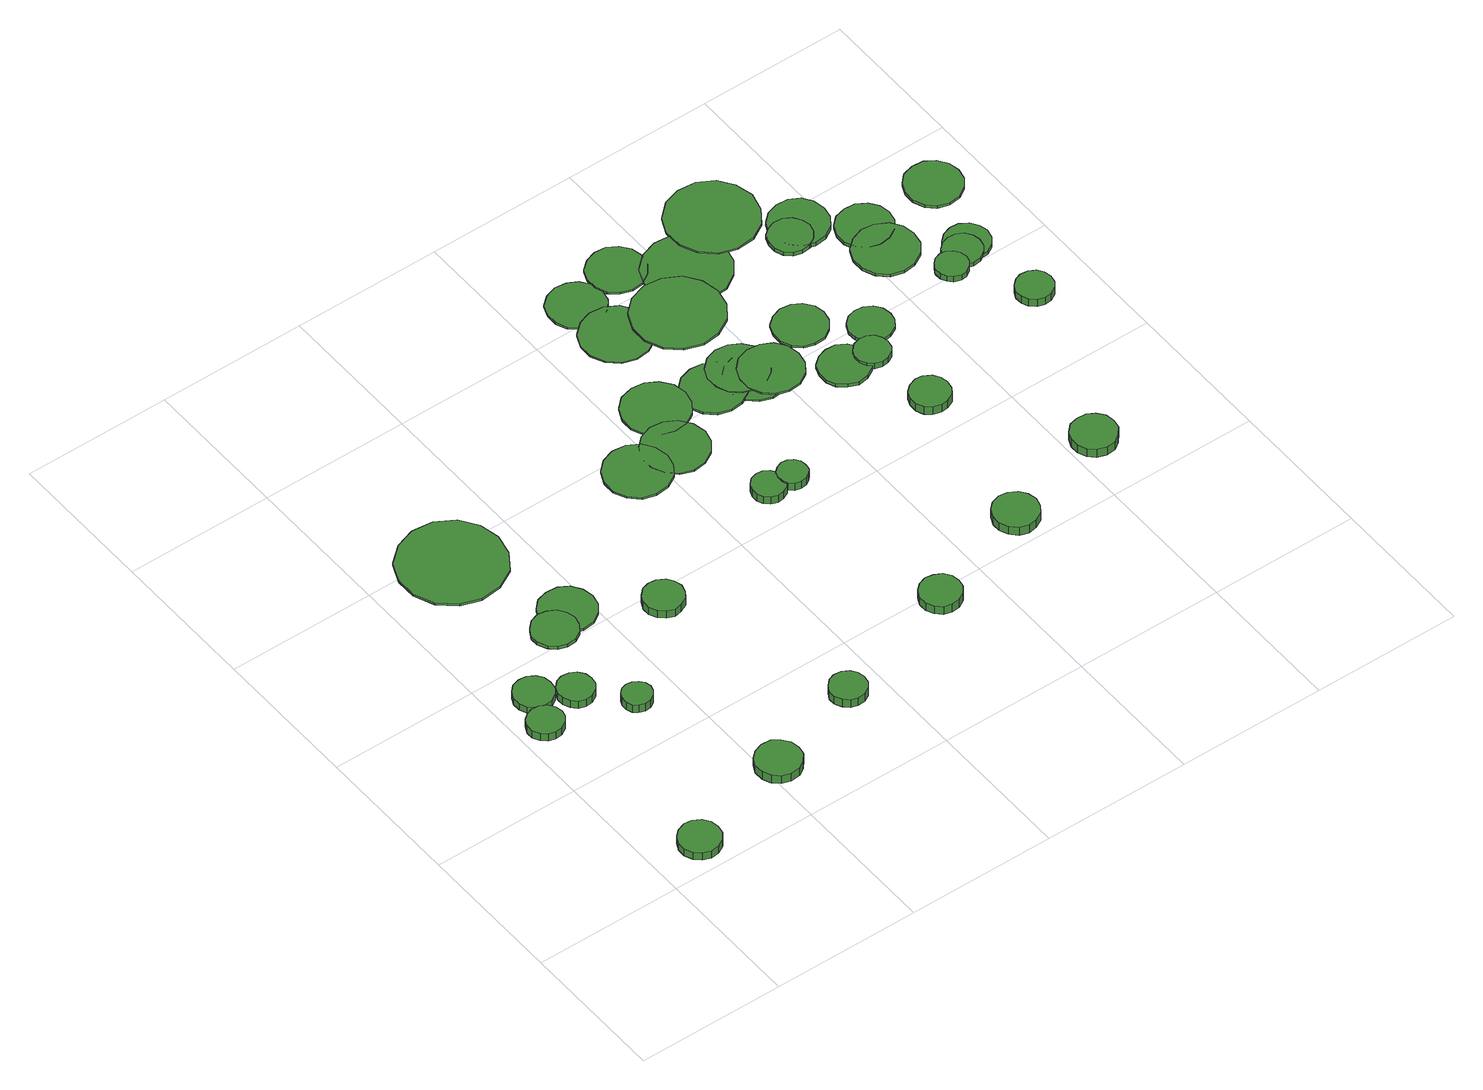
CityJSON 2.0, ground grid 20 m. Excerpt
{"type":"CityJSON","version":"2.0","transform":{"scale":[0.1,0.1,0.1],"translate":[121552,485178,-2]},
"CityObjects":{
"tree1":{"type":"SolitaryVegetationObject","attributes":{"function":"something"},"geometry":[{"type":"MultiSurface","lod":"1","boundaries":[[[0,1,2,3,4,5,6,7,8,9,10,11,12,13,14]],[[15,16,17,18,19,20,21,22,23,24,25,26,27,28,29]],[[0,29,28,1]],[[1,28,27,2]],[[2,27,26,3]],[[3,26,25,4]],[[4,25,24,5]],[[5,24,23,6]],[[6,23,22,7]],[[7,22,21,8]],[[8,21,20,9]],[[9,20,19,10]],[[10,19,18,11]],[[11,18,17,12]],[[12,17,16,13]],[[13,16,15,14]],[[14,15,29,0]]]}]},
"tree2":{"type":"SolitaryVegetationObject","attributes":{"function":"something"},"geometry":[{"type":"MultiSurface","lod":"1","boundaries":[[[30,31,32,33,34,35,36,37,38,39,40,41,42,43,44]],[[45,46,47,48,49,50,51,52,53,54,55,56,57,58,59]],[[30,59,58,31]],[[31,58,57,32]],[[32,57,56,33]],[[33,56,55,34]],[[34,55,54,35]],[[35,54,53,36]],[[36,53,52,37]],[[37,52,51,38]],[[38,51,50,39]],[[39,50,49,40]],[[40,49,48,41]],[[41,48,47,42]],[[42,47,46,43]],[[43,46,45,44]],[[44,45,59,30]]]}]},
"tree3":{"type":"SolitaryVegetationObject","attributes":{"function":"something"},"geometry":[{"type":"MultiSurface","lod":"1","boundaries":[[[60,61,62,63,64,65,66,67,68,69,70,71,72,73,74]],[[75,76,77,78,79,80,81,82,83,84,85,86,87,88,89]],[[60,89,88,61]],[[61,88,87,62]],[[62,87,86,63]],[[63,86,85,64]],[[64,85,84,65]],[[65,84,83,66]],[[66,83,82,67]],[[67,82,81,68]],[[68,81,80,69]],[[69,80,79,70]],[[70,79,78,71]],[[71,78,77,72]],[[72,77,76,73]],[[73,76,75,74]],[[74,75,89,60]]]}]},
"tree4":{"type":"SolitaryVegetationObject","attributes":{"function":"something"},"geometry":[{"type":"MultiSurface","lod":"1","boundaries":[[[90,91,92,93,94,95,96,97,98,99,100,101,102,103,104]],[[105,106,107,108,109,110,111,112,113,114,115,116,117,118,119]],[[90,119,118,91]],[[91,118,117,92]],[[92,117,116,93]],[[93,116,115,94]],[[94,115,114,95]],[[95,114,113,96]],[[96,113,112,97]],[[97,112,111,98]],[[98,111,110,99]],[[99,110,109,100]],[[100,109,108,101]],[[101,108,107,102]],[[102,107,106,103]],[[103,106,105,104]],[[104,105,119,90]]]}]},
"tree5":{"type":"SolitaryVegetationObject","attributes":{"function":"something"},"geometry":[{"type":"MultiSurface","lod":"1","boundaries":[[[120,121,122,123,124,125,126,127,128,129,130,131,132,133,134]],[[135,136,137,138,139,140,141,142,143,144,145,146,147,148,149]],[[120,149,148,121]],[[121,148,147,122]],[[122,147,146,123]],[[123,146,145,124]],[[124,145,144,125]],[[125,144,143,126]],[[126,143,142,127]],[[127,142,141,128]],[[128,141,140,129]],[[129,140,139,130]],[[130,139,138,131]],[[131,138,137,132]],[[132,137,136,133]],[[133,136,135,134]],[[134,135,149,120]]]}]},
"tree6":{"type":"SolitaryVegetationObject","attributes":{"function":"something"},"geometry":[{"type":"MultiSurface","lod":"1","boundaries":[[[150,151,152,153,154,155,156,157,158,159,160,161,162,163,164]],[[165,166,167,168,169,170,171,172,173,174,175,176,177,178,179]],[[150,179,178,151]],[[151,178,177,152]],[[152,177,176,153]],[[153,176,175,154]],[[154,175,174,155]],[[155,174,173,156]],[[156,173,172,157]],[[157,172,171,158]],[[158,171,170,159]],[[159,170,169,160]],[[160,169,168,161]],[[161,168,167,162]],[[162,167,166,163]],[[163,166,165,164]],[[164,165,179,150]]]}]},
"tree7":{"type":"SolitaryVegetationObject","attributes":{"function":"something"},"geometry":[{"type":"MultiSurface","lod":"1","boundaries":[[[180,181,182,183,184,185,186,187,188,189,190,191,192,193,194]],[[195,196,197,198,199,200,201,202,203,204,205,206,207,208,209]],[[180,209,208,181]],[[181,208,207,182]],[[182,207,206,183]],[[183,206,205,184]],[[184,205,204,185]],[[185,204,203,186]],[[186,203,202,187]],[[187,202,201,188]],[[188,201,200,189]],[[189,200,199,190]],[[190,199,198,191]],[[191,198,197,192]],[[192,197,196,193]],[[193,196,195,194]],[[194,195,209,180]]]}]},
"tree8":{"type":"SolitaryVegetationObject","attributes":{"function":"something"},"geometry":[{"type":"MultiSurface","lod":"1","boundaries":[[[210,211,212,213,214,215,216,217,218,219,220,221,222,223,224]],[[225,226,227,228,229,230,231,232,233,234,235,236,237,238,239]],[[210,239,238,211]],[[211,238,237,212]],[[212,237,236,213]],[[213,236,235,214]],[[214,235,234,215]],[[215,234,233,216]],[[216,233,232,217]],[[217,232,231,218]],[[218,231,230,219]],[[219,230,229,220]],[[220,229,228,221]],[[221,228,227,222]],[[222,227,226,223]],[[223,226,225,224]],[[224,225,239,210]]]}]},
"tree9":{"type":"SolitaryVegetationObject","attributes":{"function":"something"},"geometry":[{"type":"MultiSurface","lod":"1","boundaries":[[[240,241,242,243,244,245,246,247,248,249,250,251,252,253,254]],[[255,256,257,258,259,260,261,262,263,264,265,266,267,268,269]],[[240,269,268,241]],[[241,268,267,242]],[[242,267,266,243]],[[243,266,265,244]],[[244,265,264,245]],[[245,264,263,246]],[[246,263,262,247]],[[247,262,261,248]],[[248,261,260,249]],[[249,260,259,250]],[[250,259,258,251]],[[251,258,257,252]],[[252,257,256,253]],[[253,256,255,254]],[[254,255,269,240]]]}]},
"tree10":{"type":"SolitaryVegetationObject","attributes":{"function":"something"},"geometry":[{"type":"MultiSurface","lod":"1","boundaries":[[[270,271,272,273,274,275,276,277,278,279,280,281,282,283,284]],[[285,286,287,288,289,290,291,292,293,294,295,296,297,298,299]],[[270,299,298,271]],[[271,298,297,272]],[[272,297,296,273]],[[273,296,295,274]],[[274,295,294,275]],[[275,294,293,276]],[[276,293,292,277]],[[277,292,291,278]],[[278,291,290,279]],[[279,290,289,280]],[[280,289,288,281]],[[281,288,287,282]],[[282,287,286,283]],[[283,286,285,284]],[[284,285,299,270]]]}]},
"tree11":{"type":"SolitaryVegetationObject","attributes":{"function":"something"},"geometry":[{"type":"MultiSurface","lod":"1","boundaries":[[[300,301,302,303,304,305,306,307,308,309,310,311,312,313,314]],[[315,316,317,318,319,320,321,322,323,324,325,326,327,328,329]],[[300,329,328,301]],[[301,328,327,302]],[[302,327,326,303]],[[303,326,325,304]],[[304,325,324,305]],[[305,324,323,306]],[[306,323,322,307]],[[307,322,321,308]],[[308,321,320,309]],[[309,320,319,310]],[[310,319,318,311]],[[311,318,317,312]],[[312,317,316,313]],[[313,316,315,314]],[[314,315,329,300]]]}]},
"tree12":{"type":"SolitaryVegetationObject","attributes":{"function":"something"},"geometry":[{"type":"MultiSurface","lod":"1","boundaries":[[[330,331,332,333,334,335,336,337,338,339,340,341,342,343,344]],[[345,346,347,348,349,350,351,352,353,354,355,356,357,358,359]],[[330,359,358,331]],[[331,358,357,332]],[[332,357,356,333]],[[333,356,355,334]],[[334,355,354,335]],[[335,354,353,336]],[[336,353,352,337]],[[337,352,351,338]],[[338,351,350,339]],[[339,350,349,340]],[[340,349,348,341]],[[341,348,347,342]],[[342,347,346,343]],[[343,346,345,344]],[[344,345,359,330]]]}]},
"tree13":{"type":"SolitaryVegetationObject","attributes":{"function":"something"},"geometry":[{"type":"MultiSurface","lod":"1","boundaries":[[[360,361,362,363,364,365,366,367,368,369,370,371,372,373,374]],[[375,376,377,378,379,380,381,382,383,384,385,386,387,388,389]],[[360,389,388,361]],[[361,388,387,362]],[[362,387,386,363]],[[363,386,385,364]],[[364,385,384,365]],[[365,384,383,366]],[[366,383,382,367]],[[367,382,381,368]],[[368,381,380,369]],[[369,380,379,370]],[[370,379,378,371]],[[371,378,377,372]],[[372,377,376,373]],[[373,376,375,374]],[[374,375,389,360]]]}]},
"tree14":{"type":"SolitaryVegetationObject","attributes":{"function":"something"},"geometry":[{"type":"MultiSurface","lod":"1","boundaries":[[[390,391,392,393,394,395,396,397,398,399,400,401,402,403,404]],[[405,406,407,408,409,410,411,412,413,414,415,416,417,418,419]],[[390,419,418,391]],[[391,418,417,392]],[[392,417,416,393]],[[393,416,415,394]],[[394,415,414,395]],[[395,414,413,396]],[[396,413,412,397]],[[397,412,411,398]],[[398,411,410,399]],[[399,410,409,400]],[[400,409,408,401]],[[401,408,407,402]],[[402,407,406,403]],[[403,406,405,404]],[[404,405,419,390]]]}]},
"tree15":{"type":"SolitaryVegetationObject","attributes":{"function":"something"},"geometry":[{"type":"MultiSurface","lod":"1","boundaries":[[[420,421,422,423,424,425,426,427,428,429,430,431,432,433,434]],[[435,436,437,438,439,440,441,442,443,444,445,446,447,448,449]],[[420,449,448,421]],[[421,448,447,422]],[[422,447,446,423]],[[423,446,445,424]],[[424,445,444,425]],[[425,444,443,426]],[[426,443,442,427]],[[427,442,441,428]],[[428,441,440,429]],[[429,440,439,430]],[[430,439,438,431]],[[431,438,437,432]],[[432,437,436,433]],[[433,436,435,434]],[[434,435,449,420]]]}]},
"tree16":{"type":"SolitaryVegetationObject","attributes":{"function":"something"},"geometry":[{"type":"MultiSurface","lod":"1","boundaries":[[[450,451,452,453,454,455,456,457,458,459,460,461,462,463,464]],[[465,466,467,468,469,470,471,472,473,474,475,476,477,478,479]],[[450,479,478,451]],[[451,478,477,452]],[[452,477,476,453]],[[453,476,475,454]],[[454,475,474,455]],[[455,474,473,456]],[[456,473,472,457]],[[457,472,471,458]],[[458,471,470,459]],[[459,470,469,460]],[[460,469,468,461]],[[461,468,467,462]],[[462,467,466,463]],[[463,466,465,464]],[[464,465,479,450]]]}]},
"tree17":{"type":"SolitaryVegetationObject","attributes":{"function":"something"},"geometry":[{"type":"MultiSurface","lod":"1","boundaries":[[[480,481,482,483,484,485,486,487,488,489,490,491,492,493,494]],[[495,496,497,498,499,500,501,502,503,504,505,506,507,508,509]],[[480,509,508,481]],[[481,508,507,482]],[[482,507,506,483]],[[483,506,505,484]],[[484,505,504,485]],[[485,504,503,486]],[[486,503,502,487]],[[487,502,501,488]],[[488,501,500,489]],[[489,500,499,490]],[[490,499,498,491]],[[491,498,497,492]],[[492,497,496,493]],[[493,496,495,494]],[[494,495,509,480]]]}]},
"tree18":{"type":"SolitaryVegetationObject","attributes":{"function":"something"},"geometry":[{"type":"MultiSurface","lod":"1","boundaries":[[[510,511,512,513,514,515,516,517,518,519,520,521,522,523,524]],[[525,526,527,528,529,530,531,532,533,534,535,536,537,538,539]],[[510,539,538,511]],[[511,538,537,512]],[[512,537,536,513]],[[513,536,535,514]],[[514,535,534,515]],[[515,534,533,516]],[[516,533,532,517]],[[517,532,531,518]],[[518,531,530,519]],[[519,530,529,520]],[[520,529,528,521]],[[521,528,527,522]],[[522,527,526,523]],[[523,526,525,524]],[[524,525,539,510]]]}]},
"tree19":{"type":"SolitaryVegetationObject","attributes":{"function":"something"},"geometry":[{"type":"MultiSurface","lod":"1","boundaries":[[[540,541,542,543,544,545,546,547,548,549,550,551,552,553,554]],[[555,556,557,558,559,560,561,562,563,564,565,566,567,568,569]],[[540,569,568,541]],[[541,568,567,542]],[[542,567,566,543]],[[543,566,565,544]],[[544,565,564,545]],[[545,564,563,546]],[[546,563,562,547]],[[547,562,561,548]],[[548,561,560,549]],[[549,560,559,550]],[[550,559,558,551]],[[551,558,557,552]],[[552,557,556,553]],[[553,556,555,554]],[[554,555,569,540]]]}]},
"tree20":{"type":"SolitaryVegetationObject","attributes":{"function":"something"},"geometry":[{"type":"MultiSurface","lod":"1","boundaries":[[[570,571,572,573,574,575,576,577,578,579,580,581,582,583,584]],[[585,586,587,588,589,590,591,592,593,594,595,596,597,598,599]],[[570,599,598,571]],[[571,598,597,572]],[[572,597,596,573]],[[573,596,595,574]],[[574,595,594,575]],[[575,594,593,576]],[[576,593,592,577]],[[577,592,591,578]],[[578,591,590,579]],[[579,590,589,580]],[[580,589,588,581]],[[581,588,587,582]],[[582,587,586,583]],[[583,586,585,584]],[[584,585,599,570]]]}]},
"tree21":{"type":"SolitaryVegetationObject","attributes":{"function":"something"},"geometry":[{"type":"MultiSurface","lod":"1","boundaries":[[[600,601,602,603,604,605,606,607,608,609,610,611,612,613,614]],[[615,616,617,618,619,620,621,622,623,624,625,626,627,628,629]],[[600,629,628,601]],[[601,628,627,602]],[[602,627,626,603]],[[603,626,625,604]],[[604,625,624,605]],[[605,624,623,606]],[[606,623,622,607]],[[607,622,621,608]],[[608,621,620,609]],[[609,620,619,610]],[[610,619,618,611]],[[611,618,617,612]],[[612,617,616,613]],[[613,616,615,614]],[[614,615,629,600]]]}]},
"tree22":{"type":"SolitaryVegetationObject","attributes":{"function":"something"},"geometry":[{"type":"MultiSurface","lod":"1","boundaries":[[[630,631,632,633,634,635,636,637,638,639,640,641,642,643,644]],[[645,646,647,648,649,650,651,652,653,654,655,656,657,658,659]],[[630,659,658,631]],[[631,658,657,632]],[[632,657,656,633]],[[633,656,655,634]],[[634,655,654,635]],[[635,654,653,636]],[[636,653,652,637]],[[637,652,651,638]],[[638,651,650,639]],[[639,650,649,640]],[[640,649,648,641]],[[641,648,647,642]],[[642,647,646,643]],[[643,646,645,644]],[[644,645,659,630]]]}]},
"tree23":{"type":"SolitaryVegetationObject","attributes":{"function":"something"},"geometry":[{"type":"MultiSurface","lod":"1","boundaries":[[[660,661,662,663,664,665,666,667,668,669,670,671,672,673,674]],[[675,676,677,678,679,680,681,682,683,684,685,686,687,688,689]],[[660,689,688,661]],[[661,688,687,662]],[[662,687,686,663]],[[663,686,685,664]],[[664,685,684,665]],[[665,684,683,666]],[[666,683,682,667]],[[667,682,681,668]],[[668,681,680,669]],[[669,680,679,670]],[[670,679,678,671]],[[671,678,677,672]],[[672,677,676,673]],[[673,676,675,674]],[[674,675,689,660]]]}]},
"tree24":{"type":"SolitaryVegetationObject","attributes":{"function":"something"},"geometry":[{"type":"MultiSurface","lod":"1","boundaries":[[[690,691,692,693,694,695,696,697,698,699,700,701,702,703,704]],[[705,706,707,708,709,710,711,712,713,714,715,716,717,718,719]],[[690,719,718,691]],[[691,718,717,692]],[[692,717,716,693]],[[693,716,715,694]],[[694,715,714,695]],[[695,714,713,696]],[[696,713,712,697]],[[697,712,711,698]],[[698,711,710,699]],[[699,710,709,700]],[[700,709,708,701]],[[701,708,707,702]],[[702,707,706,703]],[[703,706,705,704]],[[704,705,719,690]]]}]},
"tree25":{"type":"SolitaryVegetationObject","attributes":{"function":"something"},"geometry":[{"type":"MultiSurface","lod":"1","boundaries":[[[720,721,722,723,724,725,726,727,728,729,730,731,732,733,734]],[[735,736,737,738,739,740,741,742,743,744,745,746,747,748,749]],[[720,749,748,721]],[[721,748,747,722]],[[722,747,746,723]],[[723,746,745,724]],[[724,745,744,725]],[[725,744,743,726]],[[726,743,742,727]],[[727,742,741,728]],[[728,741,740,729]],[[729,740,739,730]],[[730,739,738,731]],[[731,738,737,732]],[[732,737,736,733]],[[733,736,735,734]],[[734,735,749,720]]]}]},
"tree26":{"type":"SolitaryVegetationObject","attributes":{"function":"something"},"geometry":[{"type":"MultiSurface","lod":"1","boundaries":[[[750,751,752,753,754,755,756,757,758,759,760,761,762,763,764]],[[765,766,767,768,769,770,771,772,773,774,775,776,777,778,779]],[[750,779,778,751]],[[751,778,777,752]],[[752,777,776,753]],[[753,776,775,754]],[[754,775,774,755]],[[755,774,773,756]],[[756,773,772,757]],[[757,772,771,758]],[[758,771,770,759]],[[759,770,769,760]],[[760,769,768,761]],[[761,768,767,762]],[[762,767,766,763]],[[763,766,765,764]],[[764,765,779,750]]]}]},
"tree27":{"type":"SolitaryVegetationObject","attributes":{"function":"something"},"geometry":[{"type":"MultiSurface","lod":"1","boundaries":[[[780,781,782,783,784,785,786,787,788,789,790,791,792,793,794]],[[795,796,797,798,799,800,801,802,803,804,805,806,807,808,809]],[[780,809,808,781]],[[781,808,807,782]],[[782,807,806,783]],[[783,806,805,784]],[[784,805,804,785]],[[785,804,803,786]],[[786,803,802,787]],[[787,802,801,788]],[[788,801,800,789]],[[789,800,799,790]],[[790,799,798,791]],[[791,798,797,792]],[[792,797,796,793]],[[793,796,795,794]],[[794,795,809,780]]]}]},
"tree28":{"type":"SolitaryVegetationObject","attributes":{"function":"something"},"geometry":[{"type":"MultiSurface","lod":"1","boundaries":[[[810,811,812,813,814,815,816,817,818,819,820,821,822,823,824]],[[825,826,827,828,829,830,831,832,833,834,835,836,837,838,839]],[[810,839,838,811]],[[811,838,837,812]],[[812,837,836,813]],[[813,836,835,814]],[[814,835,834,815]],[[815,834,833,816]],[[816,833,832,817]],[[817,832,831,818]],[[818,831,830,819]],[[819,830,829,820]],[[820,829,828,821]],[[821,828,827,822]],[[822,827,826,823]],[[823,826,825,824]],[[824,825,839,810]]]}]},
"tree29":{"type":"SolitaryVegetationObject","attributes":{"function":"something"},"geometry":[{"type":"MultiSurface","lod":"1","boundaries":[[[840,841,842,843,844,845,846,847,848,849,850,851,852,853,854]],[[855,856,857,858,859,860,861,862,863,864,865,866,867,868,869]],[[840,869,868,841]],[[841,868,867,842]],[[842,867,866,843]],[[843,866,865,844]],[[844,865,864,845]],[[845,864,863,846]],[[846,863,862,847]],[[847,862,861,848]],[[848,861,860,849]],[[849,860,859,850]],[[850,859,858,851]],[[851,858,857,852]],[[852,857,856,853]],[[853,856,855,854]],[[854,855,869,840]]]}]},
"tree30":{"type":"SolitaryVegetationObject","attributes":{"function":"something"},"geometry":[{"type":"MultiSurface","lod":"1","boundaries":[[[870,871,872,873,874,875,876,877,878,879,880,881,882,883,884]],[[885,886,887,888,889,890,891,892,893,894,895,896,897,898,899]],[[870,899,898,871]],[[871,898,897,872]],[[872,897,896,873]],[[873,896,895,874]],[[874,895,894,875]],[[875,894,893,876]],[[876,893,892,877]],[[877,892,891,878]],[[878,891,890,879]],[[879,890,889,880]],[[880,889,888,881]],[[881,888,887,882]],[[882,887,886,883]],[[883,886,885,884]],[[884,885,899,870]]]}]},
"tree31":{"type":"SolitaryVegetationObject","attributes":{"function":"something"},"geometry":[{"type":"MultiSurface","lod":"1","boundaries":[[[900,901,902,903,904,905,906,907,908,909,910,911,912,913,914]],[[915,916,917,918,919,920,921,922,923,924,925,926,927,928,929]],[[900,929,928,901]],[[901,928,927,902]],[[902,927,926,903]],[[903,926,925,904]],[[904,925,924,905]],[[905,924,923,906]],[[906,923,922,907]],[[907,922,921,908]],[[908,921,920,909]],[[909,920,919,910]],[[910,919,918,911]],[[911,918,917,912]],[[912,917,916,913]],[[913,916,915,914]],[[914,915,929,900]]]}]},
"tree32":{"type":"SolitaryVegetationObject","attributes":{"function":"something"},"geometry":[{"type":"MultiSurface","lod":"1","boundaries":[[[930,931,932,933,934,935,936,937,938,939,940,941,942,943,944]],[[945,946,947,948,949,950,951,952,953,954,955,956,957,958,959]],[[930,959,958,931]],[[931,958,957,932]],[[932,957,956,933]],[[933,956,955,934]],[[934,955,954,935]],[[935,954,953,936]],[[936,953,952,937]],[[937,952,951,938]],[[938,951,950,939]],[[939,950,949,940]],[[940,949,948,941]],[[941,948,947,942]],[[942,947,946,943]],[[943,946,945,944]],[[944,945,959,930]]]}]},
"tree33":{"type":"SolitaryVegetationObject","attributes":{"function":"something"},"geometry":[{"type":"MultiSurface","lod":"1","boundaries":[[[960,961,962,963,964,965,966,967,968,969,970,971,972,973,974]],[[975,976,977,978,979,980,981,982,983,984,985,986,987,988,989]],[[960,989,988,961]],[[961,988,987,962]],[[962,987,986,963]],[[963,986,985,964]],[[964,985,984,965]],[[965,984,983,966]],[[966,983,982,967]],[[967,982,981,968]],[[968,981,980,969]],[[969,980,979,970]],[[970,979,978,971]],[[971,978,977,972]],[[972,977,976,973]],[[973,976,975,974]],[[974,975,989,960]]]}]},
"tree34":{"type":"SolitaryVegetationObject","attributes":{"function":"something"},"geometry":[{"type":"MultiSurface","lod":"1","boundaries":[[[990,991,992,993,994,995,996,997,998,999,1000,1001,1002,1003,1004]],[[1005,1006,1007,1008,1009,1010,1011,1012,1013,1014,1015,1016,1017,1018,1019]],[[990,1019,1018,991]],[[991,1018,1017,992]],[[992,1017,1016,993]],[[993,1016,1015,994]],[[994,1015,1014,995]],[[995,1014,1013,996]],[[996,1013,1012,997]],[[997,1012,1011,998]],[[998,1011,1010,999]],[[999,1010,1009,1000]],[[1000,1009,1008,1001]],[[1001,1008,1007,1002]],[[1002,1007,1006,1003]],[[1003,1006,1005,1004]],[[1004,1005,1019,990]]]}]},
"tree35":{"type":"SolitaryVegetationObject","attributes":{"function":"something"},"geometry":[{"type":"MultiSurface","lod":"1","boundaries":[[[1020,1021,1022,1023,1024,1025,1026,1027,1028,1029,1030,1031,1032,1033,1034]],[[1035,1036,1037,1038,1039,1040,1041,1042,1043,1044,1045,1046,1047,1048,1049]],[[1020,1049,1048,1021]],[[1021,1048,1047,1022]],[[1022,1047,1046,1023]],[[1023,1046,1045,1024]],[[1024,1045,1044,1025]],[[1025,1044,1043,1026]],[[1026,1043,1042,1027]],[[1027,1042,1041,1028]],[[1028,1041,1040,1029]],[[1029,1040,1039,1030]],[[1030,1039,1038,1031]],[[1031,1038,1037,1032]],[[1032,1037,1036,1033]],[[1033,1036,1035,1034]],[[1034,1035,1049,1020]]]}]},
"tree36":{"type":"SolitaryVegetationObject","attributes":{"function":"something"},"geometry":[{"type":"MultiSurface","lod":"1","boundaries":[[[1050,1051,1052,1053,1054,1055,1056,1057,1058,1059,1060,1061,1062,1063,1064]],[[1065,1066,1067,1068,1069,1070,1071,1072,1073,1074,1075,1076,1077,1078,1079]],[[1050,1079,1078,1051]],[[1051,1078,1077,1052]],[[1052,1077,1076,1053]],[[1053,1076,1075,1054]],[[1054,1075,1074,1055]],[[1055,1074,1073,1056]],[[1056,1073,1072,1057]],[[1057,1072,1071,1058]],[[1058,1071,1070,1059]],[[1059,1070,1069,1060]],[[1060,1069,1068,1061]],[[1061,1068,1067,1062]],[[1062,1067,1066,1063]],[[1063,1066,1065,1064]],[[1064,1065,1079,1050]]]}]},
"tree37":{"type":"SolitaryVegetationObject","attributes":{"function":"something"},"geometry":[{"type":"MultiSurface","lod":"1","boundaries":[[[1080,1081,1082,1083,1084,1085,1086,1087,1088,1089,1090,1091,1092,1093,1094]],[[1095,1096,1097,1098,1099,1100,1101,1102,1103,1104,1105,1106,1107,1108,1109]],[[1080,1109,1108,1081]],[[1081,1108,1107,1082]],[[1082,1107,1106,1083]],[[1083,1106,1105,1084]],[[1084,1105,1104,1085]],[[1085,1104,1103,1086]],[[1086,1103,1102,1087]],[[1087,1102,1101,1088]],[[1088,1101,1100,1089]],[[1089,1100,1099,1090]],[[1090,1099,1098,1091]],[[1091,1098,1097,1092]],[[1092,1097,1096,1093]],[[1093,1096,1095,1094]],[[1094,1095,1109,1080]]]}]},
"tree38":{"type":"SolitaryVegetationObject","attributes":{"function":"something"},"geometry":[{"type":"MultiSurface","lod":"1","boundaries":[[[1110,1111,1112,1113,1114,1115,1116,1117,1118,1119,1120,1121,1122,1123,1124]],[[1125,1126,1127,1128,1129,1130,1131,1132,1133,1134,1135,1136,1137,1138,1139]],[[1110,1139,1138,1111]],[[1111,1138,1137,1112]],[[1112,1137,1136,1113]],[[1113,1136,1135,1114]],[[1114,1135,1134,1115]],[[1115,1134,1133,1116]],[[1116,1133,1132,1117]],[[1117,1132,1131,1118]],[[1118,1131,1130,1119]],[[1119,1130,1129,1120]],[[1120,1129,1128,1121]],[[1121,1128,1127,1122]],[[1122,1127,1126,1123]],[[1123,1126,1125,1124]],[[1124,1125,1139,1110]]]}]},
"tree39":{"type":"SolitaryVegetationObject","attributes":{"function":"something"},"geometry":[{"type":"MultiSurface","lod":"1","boundaries":[[[1140,1141,1142,1143,1144,1145,1146,1147,1148,1149,1150,1151,1152,1153,1154]],[[1155,1156,1157,1158,1159,1160,1161,1162,1163,1164,1165,1166,1167,1168,1169]],[[1140,1169,1168,1141]],[[1141,1168,1167,1142]],[[1142,1167,1166,1143]],[[1143,1166,1165,1144]],[[1144,1165,1164,1145]],[[1145,1164,1163,1146]],[[1146,1163,1162,1147]],[[1147,1162,1161,1148]],[[1148,1161,1160,1149]],[[1149,1160,1159,1150]],[[1150,1159,1158,1151]],[[1151,1158,1157,1152]],[[1152,1157,1156,1153]],[[1153,1156,1155,1154]],[[1154,1155,1169,1140]]]}]},
"tree40":{"type":"SolitaryVegetationObject","attributes":{"function":"something"},"geometry":[{"type":"MultiSurface","lod":"1","boundaries":[[[1170,1171,1172,1173,1174,1175,1176,1177,1178,1179,1180,1181,1182,1183,1184]],[[1185,1186,1187,1188,1189,1190,1191,1192,1193,1194,1195,1196,1197,1198,1199]],[[1170,1199,1198,1171]],[[1171,1198,1197,1172]],[[1172,1197,1196,1173]],[[1173,1196,1195,1174]],[[1174,1195,1194,1175]],[[1175,1194,1193,1176]],[[1176,1193,1192,1177]],[[1177,1192,1191,1178]],[[1178,1191,1190,1179]],[[1179,1190,1189,1180]],[[1180,1189,1188,1181]],[[1181,1188,1187,1182]],[[1182,1187,1186,1183]],[[1183,1186,1185,1184]],[[1184,1185,1199,1170]]]}]},
"tree41":{"type":"SolitaryVegetationObject","attributes":{"function":"something"},"geometry":[{"type":"MultiSurface","lod":"1","boundaries":[[[1200,1201,1202,1203,1204,1205,1206,1207,1208,1209,1210,1211,1212,1213,1214]],[[1215,1216,1217,1218,1219,1220,1221,1222,1223,1224,1225,1226,1227,1228,1229]],[[1200,1229,1228,1201]],[[1201,1228,1227,1202]],[[1202,1227,1226,1203]],[[1203,1226,1225,1204]],[[1204,1225,1224,1205]],[[1205,1224,1223,1206]],[[1206,1223,1222,1207]],[[1207,1222,1221,1208]],[[1208,1221,1220,1209]],[[1209,1220,1219,1210]],[[1210,1219,1218,1211]],[[1211,1218,1217,1212]],[[1212,1217,1216,1213]],[[1213,1216,1215,1214]],[[1214,1215,1229,1200]]]}]},
"tree42":{"type":"SolitaryVegetationObject","attributes":{"function":"something"},"geometry":[{"type":"MultiSurface","lod":"1","boundaries":[[[1230,1231,1232,1233,1234,1235,1236,1237,1238,1239,1240,1241,1242,1243,1244]],[[1245,1246,1247,1248,1249,1250,1251,1252,1253,1254,1255,1256,1257,1258,1259]],[[1230,1259,1258,1231]],[[1231,1258,1257,1232]],[[1232,1257,1256,1233]],[[1233,1256,1255,1234]],[[1234,1255,1254,1235]],[[1235,1254,1253,1236]],[[1236,1253,1252,1237]],[[1237,1252,1251,1238]],[[1238,1251,1250,1239]],[[1239,1250,1249,1240]],[[1240,1249,1248,1241]],[[1241,1248,1247,1242]],[[1242,1247,1246,1243]],[[1243,1246,1245,1244]],[[1244,1245,1259,1230]]]}]},
"tree43":{"type":"SolitaryVegetationObject","attributes":{"function":"something"},"geometry":[{"type":"MultiSurface","lod":"1","boundaries":[[[1260,1261,1262,1263,1264,1265,1266,1267,1268,1269,1270,1271,1272,1273,1274]],[[1275,1276,1277,1278,1279,1280,1281,1282,1283,1284,1285,1286,1287,1288,1289]],[[1260,1289,1288,1261]],[[1261,1288,1287,1262]],[[1262,1287,1286,1263]],[[1263,1286,1285,1264]],[[1264,1285,1284,1265]],[[1265,1284,1283,1266]],[[1266,1283,1282,1267]],[[1267,1282,1281,1268]],[[1268,1281,1280,1269]],[[1269,1280,1279,1270]],[[1270,1279,1278,1271]],[[1271,1278,1277,1272]],[[1272,1277,1276,1273]],[[1273,1276,1275,1274]],[[1274,1275,1289,1260]]]}]}
},
"vertices":[
[87,33,25],[85,44,25],[78,53,25],[68,59,25],[57,60,25],[46,56,25],[38,49,25],[33,38,25],[33,27,25],[38,16,25],[46,9,25],[57,5,25],[68,6,25],[78,12,25],[85,21,25],[85,21,13],[78,12,13],[68,6,13],[57,5,13],[46,9,13],[38,16,13],[33,27,13],[33,38,13],[38,49,13],[46,56,13],[57,60,13],[68,59,13],[78,53,13],[85,44,13],[87,33,13],
[55,295,23],[53,305,23],[47,313,23],[38,318,23],[28,319,23],[19,316,23],[12,310,23],[7,300,23],[7,290,23],[12,281,23],[19,275,23],[28,272,23],[38,273,23],[47,278,23],[53,286,23],[53,286,11],[47,278,11],[38,273,11],[28,272,11],[19,275,11],[12,281,11],[7,290,11],[7,300,11],[12,310,11],[19,316,11],[28,319,11],[38,318,11],[47,313,11],[53,305,11],[55,295,11],
[74,342,21],[72,353,21],[66,361,21],[56,367,21],[46,368,21],[35,365,21],[27,357,21],[23,347,21],[23,337,21],[27,327,21],[35,319,21],[46,316,21],[56,317,21],[66,323,21],[72,331,21],[72,331,10],[66,323,10],[56,317,10],[46,316,10],[35,319,10],[27,327,10],[23,337,10],[23,347,10],[27,357,10],[35,365,10],[46,368,10],[56,367,10],[66,361,10],[72,353,10],[74,342,10],
[115,316,24],[113,326,24],[107,334,24],[98,339,24],[88,340,24],[79,337,24],[72,330,24],[68,321,24],[68,311,24],[72,302,24],[79,295,24],[88,292,24],[98,293,24],[107,298,24],[113,306,24],[113,306,12],[107,298,12],[98,293,12],[88,292,12],[79,295,12],[72,302,12],[68,311,12],[68,321,12],[72,330,12],[79,337,12],[88,340,12],[98,339,12],[107,334,12],[113,326,12],[115,316,12],
[163,265,23],[161,273,23],[156,279,23],[149,283,23],[141,284,23],[133,282,23],[127,276,23],[124,269,23],[124,261,23],[127,253,23],[133,248,23],[141,245,23],[149,246,23],[156,250,23],[161,257,23],[161,257,10],[156,250,10],[149,246,10],[141,245,10],[133,248,10],[127,253,10],[124,261,10],[124,269,10],[127,276,10],[133,282,10],[141,284,10],[149,283,10],[156,279,10],[161,273,10],[163,265,10],
[241,78,25],[239,90,25],[231,100,25],[221,107,25],[208,108,25],[196,104,25],[187,96,25],[182,85,25],[182,72,25],[187,61,25],[196,53,25],[208,49,25],[221,50,25],[231,56,25],[239,66,25],[239,66,12],[231,56,12],[221,50,12],[208,49,12],[196,53,12],[187,61,12],[182,72,12],[182,85,12],[187,96,12],[196,104,12],[208,108,12],[221,107,12],[231,100,12],[239,90,12],[241,78,12],
[164,414,15],[161,426,15],[154,436,15],[143,442,15],[131,444,15],[119,440,15],[110,431,15],[104,420,15],[104,408,15],[110,396,15],[119,388,15],[131,384,15],[143,385,15],[154,391,15],[161,402,15],[161,402,10],[154,391,10],[143,385,10],[131,384,10],[119,388,10],[110,396,10],[104,408,10],[104,420,10],[110,431,10],[119,440,10],[131,444,10],[143,442,10],[154,436,10],[161,426,10],[164,414,10],
[178,582,3],[172,610,3],[156,633,3],[131,648,3],[102,651,3],[75,642,3],[53,623,3],[41,596,3],[41,568,3],[53,541,3],[75,522,3],[102,513,3],[131,516,3],[156,530,3],[172,554,3],[172,554,0],[156,530,0],[131,516,0],[102,513,0],[75,522,0],[53,541,0],[41,568,0],[41,596,0],[53,623,0],[75,642,0],[102,651,0],[131,648,0],[156,633,0],[172,610,0],[178,582,0],
[203,431,13],[200,446,13],[191,459,13],[178,467,13],[162,468,13],[147,464,13],[136,453,13],[130,439,13],[130,424,13],[136,410,13],[147,399,13],[162,394,13],[178,396,13],[191,404,13],[200,416,13],[200,416,10],[191,404,10],[178,396,10],[162,394,10],[147,399,10],[136,410,10],[130,424,10],[130,439,10],[136,453,10],[147,464,10],[162,468,10],[178,467,10],[191,459,10],[200,446,10],[203,431,10],
[290,372,25],[287,383,25],[281,391,25],[271,397,25],[260,398,25],[250,395,25],[242,387,25],[237,377,25],[237,366,25],[242,356,25],[250,349,25],[260,345,25],[271,347,25],[281,352,25],[287,361,25],[287,361,13],[281,352,13],[271,347,13],[260,345,13],[250,349,13],[242,356,13],[237,366,13],[237,377,13],[242,387,13],[250,395,13],[260,398,13],[271,397,13],[281,391,13],[287,383,13],[290,372,13],
[372,123,25],[370,133,25],[364,141,25],[355,146,25],[345,147,25],[336,144,25],[329,137,25],[324,128,25],[324,118,25],[329,109,25],[336,102,25],[345,99,25],[355,100,25],[364,105,25],[370,113,25],[370,113,12],[364,105,12],[355,100,12],[345,99,12],[336,102,12],[329,109,12],[324,118,12],[324,128,12],[329,137,12],[336,144,12],[345,147,12],[355,146,12],[364,141,12],[370,133,12],[372,123,12],
[413,562,11],[409,580,11],[399,595,11],[383,604,11],[365,606,11],[347,600,11],[334,588,11],[326,571,11],[326,553,11],[334,537,11],[347,524,11],[365,519,11],[383,521,11],[399,530,11],[409,545,11],[409,545,8],[399,530,8],[383,521,8],[365,519,8],[347,524,8],[334,537,8],[326,553,8],[326,571,8],[334,588,8],[347,600,8],[365,606,8],[383,604,8],[399,595,8],[409,580,8],[413,562,8],
[556,181,25],[554,192,25],[547,201,25],[537,206,25],[526,208,25],[515,204,25],[507,197,25],[502,186,25],[502,175,25],[507,165,25],[515,157,25],[526,154,25],[537,155,25],[547,161,25],[554,170,25],[554,170,12],[547,161,12],[537,155,12],[526,154,12],[515,157,12],[507,165,12],[502,175,12],[502,186,12],[507,197,12],[515,204,12],[526,208,12],[537,206,12],[547,201,12],[554,192,12],[556,181,12],
[472,566,11],[468,584,11],[457,599,11],[441,608,11],[423,610,11],[406,604,11],[393,592,11],[385,576,11],[385,557,11],[393,541,11],[406,529,11],[423,523,11],[441,525,11],[457,534,11],[468,549,11],[468,549,9],[457,534,9],[441,525,9],[423,523,9],[406,529,9],[393,541,9],[385,557,9],[385,576,9],[393,592,9],[406,604,9],[423,610,9],[441,608,9],[457,599,9],[468,584,9],[472,566,9],
[495,444,22],[493,453,22],[488,460,22],[480,465,22],[471,466,22],[462,463,22],[456,457,22],[452,448,22],[452,439,22],[456,431,22],[462,425,22],[471,422,22],[480,423,22],[488,427,22],[493,435,22],[493,435,10],[488,427,10],[480,423,10],[471,422,10],[462,425,10],[456,431,10],[452,439,10],[452,448,10],[456,457,10],[462,463,10],[471,466,10],[480,465,10],[488,460,10],[493,453,10],[495,444,10],
[492,631,11],[488,649,11],[477,663,11],[462,672,11],[444,674,11],[426,669,11],[413,657,11],[405,640,11],[405,622,11],[413,605,11],[426,593,11],[444,587,11],[462,589,11],[477,598,11],[488,613,11],[488,613,8],[477,598,8],[462,589,8],[444,587,8],[426,593,8],[413,605,8],[405,622,8],[405,640,8],[413,657,8],[426,669,8],[444,674,8],[462,672,8],[477,663,8],[488,649,8],[492,631,8],
[526,441,24],[525,449,24],[520,456,24],[513,460,24],[505,461,24],[497,458,24],[491,453,24],[488,445,24],[488,437,24],[491,430,24],[497,424,24],[505,422,24],[513,423,24],[520,427,24],[525,433,24],[525,433,12],[520,427,12],[513,423,12],[505,422,12],[497,424,12],[491,430,12],[488,437,12],[488,445,12],[491,453,12],[497,458,12],[505,461,12],[513,460,12],[520,456,12],[525,449,12],[526,441,12],
[564,617,10],[561,634,10],[551,648,10],[536,656,10],[519,658,10],[502,653,10],[489,641,10],[482,626,10],[482,608,10],[489,593,10],[502,581,10],[519,576,10],[536,578,10],[551,586,10],[561,600,10],[561,600,7],[551,586,7],[536,578,7],[519,576,7],[502,581,7],[489,593,7],[482,608,7],[482,626,7],[489,641,7],[502,653,7],[519,658,7],[536,656,7],[551,648,7],[561,634,7],[564,617,7],
[532,757,8],[528,776,8],[517,792,8],[500,802,8],[481,804,8],[463,798,8],[448,785,8],[440,767,8],[440,748,8],[448,730,8],[463,717,8],[481,711,8],[500,713,8],[517,723,8],[528,739,8],[528,739,6],[517,723,6],[500,713,6],[481,711,6],[463,717,6],[448,730,6],[440,748,6],[440,767,6],[448,785,6],[463,798,6],[481,804,6],[500,802,6],[517,792,6],[528,776,6],[532,757,6],
[516,825,6],[513,841,6],[503,854,6],[490,861,6],[474,863,6],[459,858,6],[447,848,6],[441,833,6],[441,817,6],[447,803,6],[459,793,6],[474,788,6],[490,789,6],[503,797,6],[513,810,6],[513,810,3],[503,797,3],[490,789,3],[474,788,3],[459,793,3],[447,803,3],[441,817,3],[441,833,3],[447,848,3],[459,858,3],[474,863,3],[490,861,3],[503,854,3],[513,841,3],[516,825,3],
[709,232,25],[706,244,25],[699,254,25],[688,260,25],[676,262,25],[664,258,25],[655,250,25],[650,238,25],[650,226,25],[655,215,25],[664,206,25],[676,202,25],[688,204,25],[699,210,25],[706,220,25],[706,220,12],[699,210,12],[688,204,12],[676,202,12],[664,206,12],[655,215,12],[650,226,12],[650,238,12],[655,250,12],[664,258,12],[676,262,12],[688,260,12],[699,254,12],[706,244,12],[709,232,12],
[605,624,11],[602,641,11],[592,654,11],[578,662,11],[561,664,11],[545,659,11],[533,648,11],[526,633,11],[526,616,11],[533,601,11],[545,590,11],[561,585,11],[578,586,11],[592,595,11],[602,608,11],[602,608,9],[592,595,9],[578,586,9],[561,585,9],[545,590,9],[533,601,9],[526,616,9],[526,633,9],[533,648,9],[545,659,9],[561,664,9],[578,662,9],[592,654,9],[602,641,9],[605,624,9],
[614,602,10],[610,618,10],[601,632,10],[586,640,10],[570,642,10],[554,637,10],[542,626,10],[535,610,10],[535,594,10],[542,579,10],[554,568,10],[570,562,10],[586,564,10],[601,573,10],[610,586,10],[610,586,8],[601,573,8],[586,564,8],[570,562,8],[554,568,8],[542,579,8],[535,594,8],[535,610,8],[542,626,8],[554,637,8],[570,642,8],[586,640,8],[601,632,8],[610,618,8],[614,602,8],
[636,600,12],[633,617,12],[623,631,12],[608,639,12],[591,641,12],[574,636,12],[562,624,12],[555,608,12],[555,591,12],[562,575,12],[574,564,12],[591,559,12],[608,560,12],[623,569,12],[633,583,12],[633,583,9],[623,569,9],[608,560,9],[591,559,9],[574,564,9],[562,575,9],[555,591,9],[555,608,9],[562,624,9],[574,636,9],[591,641,9],[608,639,9],[623,631,9],[633,617,9],[636,600,9],
[621,738,13],[616,762,13],[602,782,13],[580,794,13],[556,797,13],[532,789,13],[514,773,13],[504,750,13],[504,726,13],[514,703,13],[532,687,13],[556,679,13],[580,682,13],[602,694,13],[616,714,13],[616,714,10],[602,694,10],[580,682,10],[556,679,10],[532,687,10],[514,703,10],[504,726,10],[504,750,10],[514,773,10],[532,789,10],[556,797,10],[580,794,10],[602,782,10],[616,762,10],[621,738,10],
[587,842,8],[584,857,8],[574,870,8],[561,878,8],[545,879,8],[530,874,8],[518,864,8],[512,849,8],[512,834,8],[518,819,8],[530,809,8],[545,804,8],[561,805,8],[574,813,8],[584,826,8],[584,826,5],[574,813,5],[561,805,5],[545,804,5],[530,809,5],[518,819,5],[512,834,5],[512,849,5],[518,864,5],[530,874,5],[545,879,5],[561,878,5],[574,870,5],[584,857,5],[587,842,5],
[700,550,15],[697,564,15],[689,575,15],[677,582,15],[663,583,15],[650,579,15],[639,570,15],[634,557,15],[634,543,15],[639,531,15],[650,522,15],[663,517,15],[677,519,15],[689,526,15],[697,537,15],[697,537,10],[689,526,10],[677,519,10],[663,517,10],[650,522,10],[639,531,10],[634,543,10],[634,557,10],[639,570,10],[650,579,10],[663,583,10],[677,582,10],[689,575,10],[697,564,10],[700,550,10],
[741,448,24],[739,458,24],[733,467,24],[723,473,24],[713,474,24],[702,470,24],[694,463,24],[690,453,24],[690,442,24],[694,432,24],[702,425,24],[713,422,24],[723,423,24],[733,428,24],[739,437,24],[739,437,11],[733,428,11],[723,423,11],[713,422,11],[702,425,11],[694,432,11],[690,442,11],[690,453,11],[694,463,11],[702,470,11],[713,474,11],[723,473,11],[733,467,11],[739,458,11],[741,448,11],
[673,792,9],[668,815,9],[654,834,9],[634,846,9],[610,848,9],[588,841,9],[570,825,9],[561,804,9],[561,780,9],[570,759,9],[588,743,9],[610,736,9],[634,738,9],[654,750,9],[668,769,9],[668,769,7],[654,750,7],[634,738,7],[610,736,7],[588,743,7],[570,759,7],[561,780,7],[561,804,7],[570,825,7],[588,841,7],[610,848,7],[634,846,7],[654,834,7],[668,815,7],[673,792,7],
[700,635,13],[697,649,13],[688,661,13],[676,668,13],[661,670,13],[647,665,13],[636,656,13],[630,642,13],[630,628,13],[636,614,13],[647,604,13],[661,600,13],[676,601,13],[688,609,13],[697,621,13],[697,621,10],[688,609,10],[676,601,10],[661,600,10],[647,604,10],[636,614,10],[630,628,10],[630,642,10],[636,656,10],[647,665,10],[661,670,10],[676,668,10],[688,661,10],[697,649,10],[700,635,10],
[728,547,19],[726,556,19],[721,564,19],[712,569,19],[703,570,19],[693,567,19],[686,560,19],[682,552,19],[682,542,19],[686,533,19],[693,527,19],[703,524,19],[712,525,19],[721,530,19],[726,537,19],[726,537,10],[721,530,10],[712,525,10],[703,524,10],[693,527,10],[686,533,10],[682,542,10],[682,552,10],[686,560,10],[693,567,10],[703,570,10],[712,569,10],[721,564,10],[726,556,10],[728,547,10],
[760,584,15],[758,596,15],[751,606,15],[740,612,15],[728,613,15],[717,610,15],[708,602,15],[703,590,15],[703,578,15],[708,567,15],[717,559,15],[728,555,15],[740,557,15],[751,563,15],[758,573,15],[758,573,10],[751,563,10],[740,557,10],[728,555,10],[717,559,10],[708,567,10],[703,578,10],[703,590,10],[708,602,10],[717,610,10],[728,613,10],[740,612,10],[751,606,10],[758,596,10],[760,584,10],
[859,278,25],[857,290,25],[849,300,25],[839,306,25],[826,307,25],[814,304,25],[805,295,25],[800,284,25],[800,272,25],[805,260,25],[814,252,25],[826,248,25],[839,249,25],[849,256,25],[857,266,25],[857,266,12],[849,256,12],[839,249,12],[826,248,12],[814,252,12],[805,260,12],[800,272,12],[800,284,12],[805,295,12],[814,304,12],[826,307,12],[839,306,12],[849,300,12],[857,290,12],[859,278,12],
[749,840,11],[743,864,11],[729,884,11],[708,896,11],[683,898,11],[660,891,11],[641,874,11],[631,852,11],[631,827,11],[641,805,11],[660,788,11],[683,781,11],[708,783,11],[729,795,11],[743,815,11],[743,815,8],[729,795,8],[708,783,8],[683,781,8],[660,788,8],[641,805,8],[631,827,8],[631,852,8],[641,874,8],[660,891,8],[683,898,8],[708,896,8],[729,884,8],[743,864,8],[749,840,8],
[772,758,14],[769,769,14],[762,779,14],[752,785,14],[740,786,14],[729,782,14],[720,775,14],[716,764,14],[716,752,14],[720,741,14],[729,733,14],[740,730,14],[752,731,14],[762,737,14],[769,746,14],[769,746,8],[762,737,8],[752,731,8],[740,730,8],[729,733,8],[720,741,8],[716,752,8],[716,764,8],[720,775,8],[729,782,8],[740,786,8],[752,785,8],[762,779,8],[769,769,8],[772,758,8],
[802,769,14],[799,785,14],[790,798,14],[776,806,14],[760,807,14],[744,802,14],[733,792,14],[726,777,14],[726,761,14],[733,746,14],[744,735,14],[760,730,14],[776,732,14],[790,740,14],[799,753,14],[799,753,8],[790,740,8],[776,732,8],[760,730,8],[744,735,8],[733,746,8],[726,761,8],[726,777,8],[733,792,8],[744,802,8],[760,807,8],[776,806,8],[790,798,8],[799,785,8],[802,769,8],
[862,673,13],[859,690,13],[849,704,13],[833,713,13],[816,715,13],[799,709,13],[786,698,13],[779,682,13],[779,664,13],[786,648,13],[799,636,13],[816,631,13],[833,633,13],[849,642,13],[859,656,13],[859,656,9],[849,642,9],[833,633,9],[816,631,9],[799,636,9],[786,648,9],[779,664,9],[779,682,9],[786,698,9],[799,709,9],[816,715,9],[833,713,9],[849,704,9],[859,690,9],[862,673,9],
[860,718,13],[857,733,13],[848,745,13],[835,753,13],[820,754,13],[805,750,13],[794,740,13],[788,726,13],[788,711,13],[794,697,13],[805,687,13],[820,682,13],[835,684,13],[848,692,13],[857,704,13],[857,704,8],[848,692,8],[835,684,8],[820,682,8],[805,687,8],[794,697,8],[788,711,8],[788,726,8],[794,740,8],[805,750,8],[820,754,8],[835,753,8],[848,745,8],[857,733,8],[860,718,8],
[886,602,18],[884,611,18],[879,618,18],[871,623,18],[863,624,18],[854,621,18],[848,615,18],[844,607,18],[844,598,18],[848,590,18],[854,584,18],[863,581,18],[871,582,18],[879,587,18],[884,594,18],[884,594,9],[879,587,9],[871,582,9],[863,581,9],[854,584,9],[848,590,9],[844,598,9],[844,607,9],[848,615,9],[854,621,9],[863,624,9],[871,623,9],[879,618,9],[884,611,9],[886,602,9],
[943,512,23],[941,522,23],[935,530,23],[926,535,23],[916,536,23],[907,533,23],[899,526,23],[895,517,23],[895,507,23],[899,498,23],[907,491,23],[916,488,23],[926,489,23],[935,494,23],[941,502,23],[941,502,11],[935,494,11],[926,489,11],[916,488,11],[907,491,11],[899,498,11],[895,507,11],[895,517,11],[899,526,11],[907,533,11],[916,536,11],[926,535,11],[935,530,11],[941,522,11],[943,512,11],
[916,616,16],[914,626,16],[908,635,16],[899,640,16],[888,641,16],[878,638,16],[870,631,16],[866,621,16],[866,610,16],[870,601,16],[878,593,16],[888,590,16],[899,591,16],[908,597,16],[914,605,16],[914,605,10],[908,597,10],[899,591,10],[888,590,10],[878,593,10],[870,601,10],[866,610,10],[866,621,10],[870,631,10],[878,638,10],[888,641,10],[899,640,10],[908,635,10],[914,626,10],[916,616,10],
[933,623,15],[930,635,15],[923,645,15],[912,652,15],[900,653,15],[888,649,15],[879,641,15],[874,629,15],[874,617,15],[879,606,15],[888,598,15],[900,594,15],[912,595,15],[923,601,15],[930,611,15],[930,611,10],[923,601,10],[912,595,10],[900,594,10],[888,598,10],[879,606,10],[874,617,10],[874,629,10],[879,641,10],[888,649,10],[900,653,10],[912,652,10],[923,645,10],[930,635,10],[933,623,10],
[966,723,14],[963,738,14],[954,751,14],[941,759,14],[925,760,14],[910,756,14],[899,745,14],[893,731,14],[893,716,14],[899,701,14],[910,691,14],[925,686,14],[941,688,14],[954,696,14],[963,708,14],[963,708,10],[954,696,10],[941,688,10],[925,686,10],[910,691,10],[899,701,10],[893,716,10],[893,731,10],[899,745,10],[910,756,10],[925,760,10],[941,759,10],[954,751,10],[963,738,10],[966,723,10]
]}
